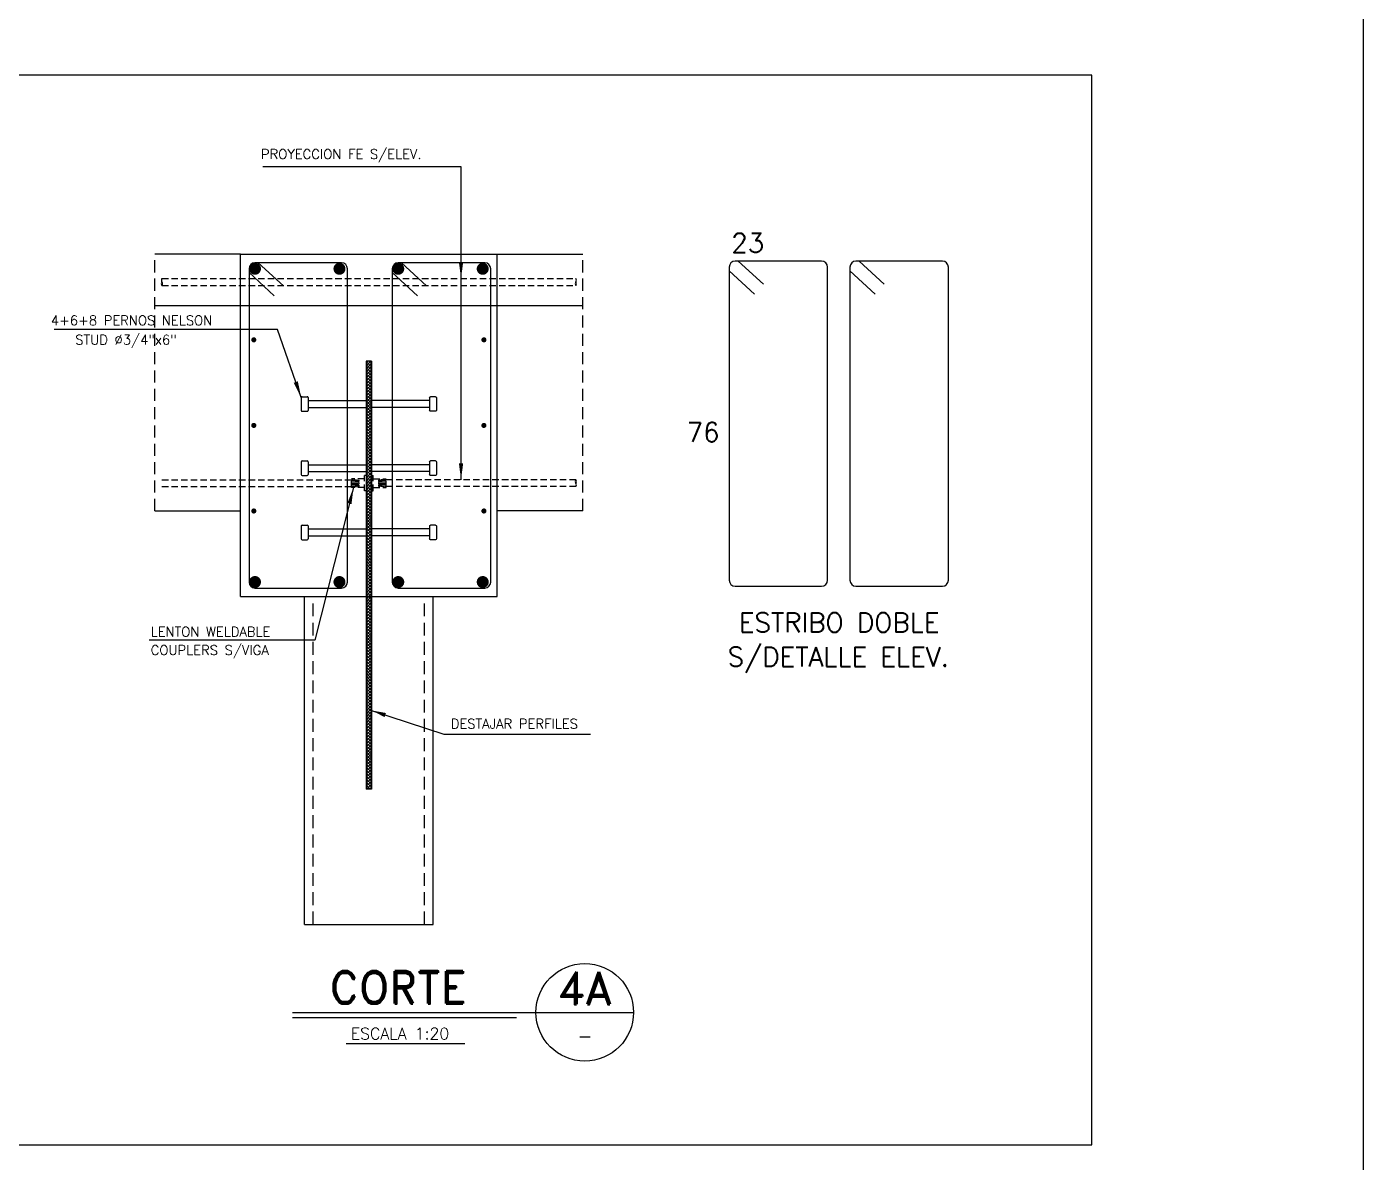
# Model space of a CAD drawing. Extents: x -17499 to 13275, y -26044 to 28890.
# Drawn here: x 4126 to 5687, y 768 to 2094 of the extents above; entities that cross this region are included whole.
import ezdxf
from ezdxf.enums import TextEntityAlignment as Align

# ---------------------------------------------------------------- set-up
doc = ezdxf.new("R2010")
doc.units = 0
doc.header["$LTSCALE"] = 30
doc.header["$MEASUREMENT"] = 0
for name, pattern in [('DASHED', [0.75, 0.5, -0.25]), ('HIDDEN', [0.375, 0.25, -0.125]), ('RLE-PROYECCION', [0.71438, 0.47625, -0.23813])]:
    doc.linetypes.add(name, pattern=pattern)
doc.layers.get('0').update_dxf_attribs({"linetype": 'CONTINUOUS'})
for name, color, linetype in [('FE', 7, 'CONTINUOUS'), ('RL-CORTES', 5, 'CONTINUOUS'), ('RLA-CORTES', 5, 'CONTINUOUS'), ('RLA-FE', 7, 'CONTINUOUS'), ('RLA-FORMATO', 7, 'CONTINUOUS'), ('RLA-HATCH', 1, 'CONTINUOUS'), ('RLA-MUROS', 5, 'CONTINUOUS'), ('RLA-PERFILES', 3, 'CONTINUOUS'), ('RLA-SEGMENTO1', 2, 'DASHED'), ('RLA-TEXTOS', 3, 'CONTINUOUS'), ('TEXTOS', 3, 'CONTINUOUS'), ('TEXTOS50A', 3, 'CONTINUOUS')]:
    doc.layers.add(name, color=color, linetype=linetype)
doc.styles.add('ROMANS', font='romans.shx', dxfattribs={"height": 11.25})
doc.styles.add('SIETE50', font='ROMAND.SHX', dxfattribs={"height": 31.5})
doc.linetypes.add('ZIGZAG', pattern='A,0.0001,-0.2,[131,ltypeshp.shx,S=0.2,R=0,X=-0.2,Y=0],-0.4,[131,ltypeshp.shx,S=0.2,R=180,X=0.2,Y=0],-0.2', length=0.8001)

# ---------------------------------------------------------------- blocks, each defined once
blk = doc.blocks.new('A$C056A6877')
at = {"layer": 'RLA-PERFILES'}
for p, q in [((0, 7.5), (0, -7.5)), ((1, 8.5), (7, 8.5)), ((8, 7.5), (8, -7.5)), ((8, 4), (76, 4)), ((1, -8.5), (7, -8.5)), ((8, -4), (76, -4))]:
    blk.add_line(p, q, dxfattribs=at)
for centre, start, end in [((1, 7.5), 90, 180), ((7, 7.5), 0, 90), ((1, -7.5), 180, 270), ((7, -7.5), 270, 0)]:
    blk.add_arc(centre, 1, start, end, dxfattribs=at)
blk = doc.blocks.new('*U57')
at = {"color": 2}
for p, q in [((5, 189.28), (19.75, 175.77)), ((10.31, 195), (25.06, 181.5))]:
    blk.add_line(p, q, dxfattribs=at)
at = {"layer": 'RLA-CORTES', "color": 2}
for p, q in [((5, 191.5), (5, 8.5)), ((59, 195), (8.5, 195)), ((62.5, 8.5), (62.5, 191.5)), ((8.5, 5), (59, 5))]:
    blk.add_line(p, q, dxfattribs=at)
for centre, start, end in [((8.5, 191.5), 90, 180), ((59, 191.5), 0, 90), ((8.5, 8.5), 180, 270), ((59, 8.5), 270, 0)]:
    blk.add_arc(centre, 3.5, start, end, dxfattribs=at)
blk = doc.blocks.new('A$C1B1873A6')
at = {"layer": 'RLA-FE'}
for p, q in [((-54, 183), (-54, 0)), ((-54, 180.78), (-39.25, 167.27)), ((0, 186.5), (-50.5, 186.5)), ((-48.69, 186.5), (-33.94, 173)), ((3.5, 0), (3.5, 183)), ((-50.5, -3.5), (0, -3.5))]:
    blk.add_line(p, q, dxfattribs=at)
for centre, start, end in [((-50.5, 183), 90, 180), ((0, 183), 0, 90), ((-50.5, 0), 180, 270), ((0, 0), 270, 0)]:
    blk.add_arc(centre, 3.5, start, end, dxfattribs=at)
blk = doc.blocks.new('*U60')
at = {"layer": 'RLA-CORTES', "color": 2, "const_width": 1.5}
for points in [[(0, -0.75, -1), (0, 0.75, -1)], [(134.4, -0.75, -1), (134.4, 0.75, -1)]]:
    blk.add_lwpolyline(points, format="xyb", close=True, dxfattribs=at)
blk = doc.blocks.new('FLECHA')
at = {"color": 2}
blk.add_lwpolyline([(0, 0, 0, 5, 0), (19.2, 0, 5, 5, 0)], format="xyseb", dxfattribs=at)
blk = doc.blocks.new('TITULO-CORTE')
at = {"layer": 'RLA-CORTES', "color": 6}
for p, q in [((-177.2, 51.3), (154.8, 51.3)), ((-177.2, 46.3), (40.8, 46.3))]:
    blk.add_line(p, q, dxfattribs=at)
at = {"layer": 'RLA-CORTES', "color": 3}
blk.add_line((-124.8, 20.8), (-9.3, 20.8), dxfattribs=at)
blk.add_circle((107.3, 51.3), 47.5, dxfattribs=at)
at = {"layer": 'RLA-CORTES', "color": 6, "style": 'SIETE50'}
blk.add_text('CORTE', height=31.5, dxfattribs=at).set_placement((-140.9, 59.8))
at = {"layer": 'RLA-CORTES', "color": 6, "style": 'SIETE50', "flags": 12}
blk.add_attdef('CORTE', text='', height=31.5, dxfattribs=at).set_placement((107.4, 74.9), align=Align.MIDDLE_CENTER)
at = {"layer": 'RLA-CORTES', "color": 3, "style": 'ROMANS', "flags": 12}
blk.add_attdef('ESCALA', (-120.5, 25), '', height=11.2, dxfattribs=at)
blk.add_attdef('PLANO', text='', height=13, dxfattribs=at).set_placement((107.5, 28.5), align=Align.MIDDLE)

msp = doc.modelspace()

# ---------------------------------------------------------------- hatches: boundary and pattern name
at = {"layer": 'RLA-HATCH'}
h = msp.add_hatch(dxfattribs=at)
h.set_pattern_fill('_U', color=256, scale=2.5, angle=45, style=0, double=1, pattern_type=0)
h.set_pattern_definition([(135, (14194.4796, 2273.421), (1.76776695, 1.76776695), []), (45, (14194.4796, 2273.421), (1.76776695, -1.76776695), [])])
h.paths.add_polyline_path([(4522.367, 1203.504), (4528.367, 1203.504), (4528.367, 1703.504), (4522.367, 1703.504)])

# ---------------------------------------------------------------- linework, layer by layer
at = {"layer": 'FE', "color": 1, "linetype": 'HIDDEN'}
for p, q in [((4283.65, 1800.052), (4767.083, 1800.052)), ((4283.65, 1792.06), (4767.083, 1792.06)), ((4283.65, 1564.947), (4505.004, 1564.947)), ((4505.004, 1555.845), (4505.004, 1566.057)), ((4520.146, 1566.057), (4505.004, 1566.057)), ((4520.146, 1552.016), (4520.146, 1569.886)), ((4522.367, 1569.886), (4520.146, 1569.886)), ((4528.367, 1569.886), (4530.587, 1569.886)), ((4530.587, 1552.016), (4530.587, 1569.886)), ((4530.587, 1566.057), (4545.729, 1566.057)), ((4545.729, 1555.845), (4545.729, 1566.057)), ((4767.083, 1564.947), (4545.729, 1564.947)), ((4283.65, 1556.955), (4505.004, 1556.955)), ((4520.146, 1555.845), (4505.004, 1555.845)), ((4522.367, 1552.016), (4520.146, 1552.016)), ((4528.367, 1552.016), (4530.587, 1552.016)), ((4530.587, 1555.845), (4545.729, 1555.845)), ((4767.083, 1556.955), (4545.729, 1556.955))]:
    msp.add_line(p, q, dxfattribs=at)
at = {"layer": 'FE', "color": 1, "linetype": 'HIDDEN', "ltscale": 0.25}
for p, q in [((4505.004, 1564.947), (4509.221, 1564.947)), ((4509.221, 1564.947), (4513.884, 1564.631)), ((4513.884, 1557.268), (4513.884, 1564.631)), ((4541.512, 1564.947), (4536.849, 1564.631)), ((4536.849, 1557.268), (4536.849, 1564.631)), ((4545.729, 1564.947), (4541.512, 1564.947)), ((4505.004, 1556.955), (4509.221, 1556.955)), ((4509.221, 1556.955), (4513.884, 1557.268)), ((4541.512, 1556.955), (4536.849, 1557.268)), ((4545.729, 1556.955), (4541.512, 1556.955))]:
    msp.add_line(p, q, dxfattribs=at)
at = {"layer": 'FE', "color": 1, "linetype": 'HIDDEN', "ltscale": 0.15}
for p, q in [((4505.618, 1556.955), (4505.618, 1564.947)), ((4506.268, 1556.955), (4506.268, 1564.947)), ((4506.918, 1556.955), (4506.918, 1564.947)), ((4507.568, 1556.955), (4507.568, 1564.947)), ((4508.218, 1556.955), (4508.218, 1564.947)), ((4508.868, 1556.955), (4508.868, 1564.947)), ((4509.517, 1556.955), (4509.517, 1564.937)), ((4510.167, 1556.989), (4510.167, 1564.913)), ((4510.817, 1557.012), (4510.817, 1564.89)), ((4511.467, 1557.036), (4511.467, 1564.866)), ((4512.117, 1557.059), (4512.117, 1564.843)), ((4512.766, 1557.082), (4512.766, 1564.819)), ((4513.416, 1557.105), (4513.416, 1564.796)), ((4537.317, 1557.105), (4537.317, 1564.796)), ((4537.967, 1557.082), (4537.967, 1564.819)), ((4538.616, 1557.059), (4538.616, 1564.843)), ((4539.266, 1557.036), (4539.266, 1564.866)), ((4539.916, 1557.012), (4539.916, 1564.89)), ((4540.566, 1556.989), (4540.566, 1564.913)), ((4541.216, 1556.955), (4541.216, 1564.937)), ((4541.866, 1556.955), (4541.866, 1564.947)), ((4542.515, 1556.955), (4542.515, 1564.947)), ((4543.165, 1556.955), (4543.165, 1564.947)), ((4543.815, 1556.955), (4543.815, 1564.947)), ((4544.465, 1556.955), (4544.465, 1564.947)), ((4545.115, 1556.955), (4545.115, 1564.947))]:
    msp.add_line(p, q, dxfattribs=at)
at = {"layer": 'FE', "color": 2}
for centre, start, end in [((4286.228, 1794.074), 142.731417, 218.005501), ((4286.228, 1794.074), 142.731417, 218.005501), ((4286.254, 1798.071), 142.731417, 218.005501), ((4286.254, 1798.071), 142.731417, 218.005501), ((4281.046, 1794.041), 322.731417, 38.005501), ((4281.046, 1794.041), 322.731417, 38.005501), ((4281.046, 1794.041), 322.731417, 38.005501), ((4281.046, 1794.041), 322.731417, 38.005501), ((4769.687, 1794.041), 141.994499, 217.268583), ((4769.687, 1794.041), 141.994499, 217.268583), ((4764.479, 1798.071), 321.994499, 37.268583), ((4764.505, 1794.074), 321.994499, 37.268583), ((4769.687, 1562.966), 142.731417, 218.005501), ((4769.687, 1562.966), 142.731417, 218.005501), ((4764.505, 1562.933), 322.731417, 38.005501), ((4764.479, 1558.937), 322.731417, 38.005501)]:
    msp.add_arc(centre, 3.272, start, end, dxfattribs=at)
at = {"layer": 'RL-CORTES', "color": 2, "const_width": 7}
for points in [[(4388.867, 1811.504, 1), (4395.867, 1811.504, 1)], [(4487.533, 1811.504, 1), (4494.533, 1811.504, 1)], [(4556.2, 1811.504, 1), (4563.2, 1811.504, 1)], [(4654.867, 1811.504, 1), (4661.867, 1811.504, 1)], [(4395.867, 1445.504, 1), (4388.867, 1445.504, 1)], [(4494.533, 1445.504, 1), (4487.533, 1445.504, 1)], [(4563.2, 1445.504, 1), (4556.2, 1445.504, 1)], [(4661.867, 1445.504, 1), (4654.867, 1445.504, 1)]]:
    msp.add_lwpolyline(points, format="xyb", close=True, dxfattribs=at)
at = {"layer": 'RLA-CORTES', "color": 2}
msp.add_lwpolyline([(5369.666, 2037.812), (2919.666, 2037.812), (2919.666, 787.812), (5369.666, 787.812)], close=True, dxfattribs=at)
at = {"layer": 'RLA-FORMATO', "color": 6, "linetype": 'Continuous'}
msp.add_line((5686.9, 4123.098), (5686.9, 68.098), dxfattribs=at)
at = {"layer": 'RLA-MUROS'}
for p, q in [((4375.367, 1828.504), (4275.367, 1828.504)), ((4375.367, 1828.504), (4675.367, 1828.504)), ((4375.367, 1428.504), (4375.367, 1828.504)), ((4675.367, 1428.504), (4675.367, 1828.504)), ((4675.367, 1828.504), (4775.367, 1828.504)), ((4275.367, 1768.504), (4775.367, 1768.504)), ((4275.367, 1528.504), (4375.367, 1528.504)), ((4775.367, 1528.504), (4675.367, 1528.504)), ((4375.367, 1428.504), (4675.367, 1428.504))]:
    msp.add_line(p, q, dxfattribs=at)
at = {"layer": 'RLA-MUROS', "color": 1, "linetype": 'RLE-PROYECCION'}
for p, q in [((4275.367, 1528.504), (4275.367, 1828.504)), ((4775.367, 1528.504), (4775.367, 1828.504))]:
    msp.add_line(p, q, dxfattribs=at)
at = {"layer": 'RLA-PERFILES', "color": 4}
for p, q in [((4522.367, 1703.504), (4522.367, 1203.504)), ((4528.367, 1703.504), (4522.367, 1703.504)), ((4528.367, 1703.504), (4528.367, 1203.504)), ((4528.367, 1203.504), (4522.367, 1203.504)), ((4528.367, 1203.504), (4528.367, 1207.504))]:
    msp.add_line(p, q, dxfattribs=at)
at = {"layer": 'RLA-PERFILES'}
for p, q in [((4450.367, 1045.504), (4450.367, 1428.504)), ((4600.367, 1045.504), (4600.367, 1428.504))]:
    msp.add_line(p, q, dxfattribs=at)
at = {"layer": 'RLA-PERFILES', "color": 1, "linetype": 'ZIGZAG'}
msp.add_line((4450.367, 1045.504), (4600.367, 1045.504), dxfattribs=at)
at = {"layer": 'RLA-SEGMENTO1'}
for p, q in [((4460.367, 1045.504), (4460.367, 1428.504)), ((4590.367, 1045.504), (4590.367, 1428.504))]:
    msp.add_line(p, q, dxfattribs=at)
at = {"layer": 'RLA-TEXTOS', "color": 1}
for p, q in [((4418.796, 1740.554), (4157.607, 1740.554)), ((4446.367, 1661.004), (4418.796, 1740.554)), ((4528.367, 1295.5), (4613.101, 1267.559)), ((4613.101, 1267.559), (4784.081, 1267.559))]:
    msp.add_line(p, q, dxfattribs=at)
at = {"layer": 'RLA-TEXTOS', "color": 2}
msp.add_lwpolyline([(4528.367, 1295.5, 0, 5, 0), (4544.55, 1290.088, 5, 5, 0)], format="xyseb", dxfattribs=at)
at = {"layer": 'TEXTOS50A', "color": 1}
for p, q in [((4633.037, 1930.516), (4401.642, 1930.516)), ((4633.037, 1564.947), (4633.037, 1930.516)), ((4507.424, 1555.768), (4462.234, 1377.529)), ((4462.234, 1377.529), (4268.78, 1377.529))]:
    msp.add_line(p, q, dxfattribs=at)

# ---------------------------------------------------------------- block references
at = {"xscale": 2, "yscale": 2, "zscale": 2}
for name, p in [('*U57', (4375.367, 1428.504)), ('*U57', (4542.7, 1428.504)), ('A$C1B1873A6', (5054.27, 1447.504)), ('A$C1B1873A6', (5195.27, 1447.504))]:
    msp.add_blockref(name, p, dxfattribs=at)
for p in [(4446.367, 1653.504), (4446.367, 1578.504), (4446.367, 1503.504)]:
    msp.add_blockref('A$C056A6877', p)
at = {"xscale": -1}
for p in [(4604.367, 1653.504), (4604.367, 1578.504), (4604.367, 1503.504)]:
    msp.add_blockref('A$C056A6877', p, dxfattribs=at)
at = {"layer": 'RLA-CORTES'}
ref = msp.add_blockref('TITULO-CORTE', (4648.761, 881.156), dxfattribs=dict(at, xscale=1.2, yscale=1.2, zscale=1.2))
ref.add_attrib('ESCALA', 'ESCALA 1:20', (4504.147, 911.159), dxfattribs={"color": 3, "height": 13.5, "style": 'ROMANS'})
ref.add_attrib('CORTE', '4A', dxfattribs={"color": 6, "height": 37.8, "style": 'SIETE50'}).set_placement((4777.643, 970.982), align=Align.MIDDLE_CENTER)
ref.add_attrib('PLANO', '-', dxfattribs={"color": 3, "height": 15.6, "style": 'ROMANS'}).set_placement((4777.733, 915.309), align=Align.MIDDLE)
at = {"layer": 'RLA-FE', "xscale": 2, "yscale": 2, "zscale": 2}
for p in [(4390.967, 1728.504), (4390.967, 1628.504), (4390.967, 1528.504)]:
    msp.add_blockref('*U60', p, dxfattribs=at)
at = {"layer": 'RLA-TEXTOS', "color": 2, "rotation": 109.2207637445358}
msp.add_blockref('FLECHA', (4446.367, 1661.004), dxfattribs=at)
at = {"layer": 'TEXTOS50A', "color": 1, "rotation": 90}
for p in [(4633.037, 1800.052), (4633.037, 1564.947)]:
    msp.add_blockref('FLECHA', p, dxfattribs=at)
at = {"layer": 'TEXTOS50A', "color": 1, "xscale": -1, "rotation": 75.65729338664198}
msp.add_blockref('FLECHA', (4507.424, 1555.768), dxfattribs=at)

# ---------------------------------------------------------------- texts
at = {"layer": 'RLA-FE', "color": 3, "style": 'ROMANS'}
msp.add_text('23', height=22.5, dxfattribs=at).set_placement((4948.634, 1830.476))
for s, p in [('76', (4935.05, 1609.228)), ('ESTRIBO DOBLE', (5191.819, 1386.988)), ('S/DETALLE ELEV.', (5202.819, 1346.988))]:
    msp.add_text(s, height=22.5, dxfattribs=at).set_placement(p, align=Align.RIGHT)
at = {"layer": 'RLA-TEXTOS', "style": 'ROMANS'}
for s, p in [('4+6+8 PERNOS NELSON', (4153.927, 1745.572)), ('STUD %%C3/4"x6"', (4182.468, 1722.98))]:
    msp.add_text(s, height=11.25, dxfattribs=at).set_placement(p)
msp.add_text('DESTAJAR PERFILES', height=11.25, dxfattribs=at).set_placement((4695.297, 1274.291), align=Align.CENTER)
at = {"layer": 'TEXTOS', "style": 'ROMANS'}
for s, p in [('PROYECCION FE S/ELEV.', (4399.293, 1939.883)), ('LENTON WELDABLE', (4270.545, 1381.837)), ('COUPLERS S/VIGA ', (4270.545, 1360.337))]:
    msp.add_text(s, height=11.25, dxfattribs=at).set_placement(p)

doc.saveas('drawing.dxf')
